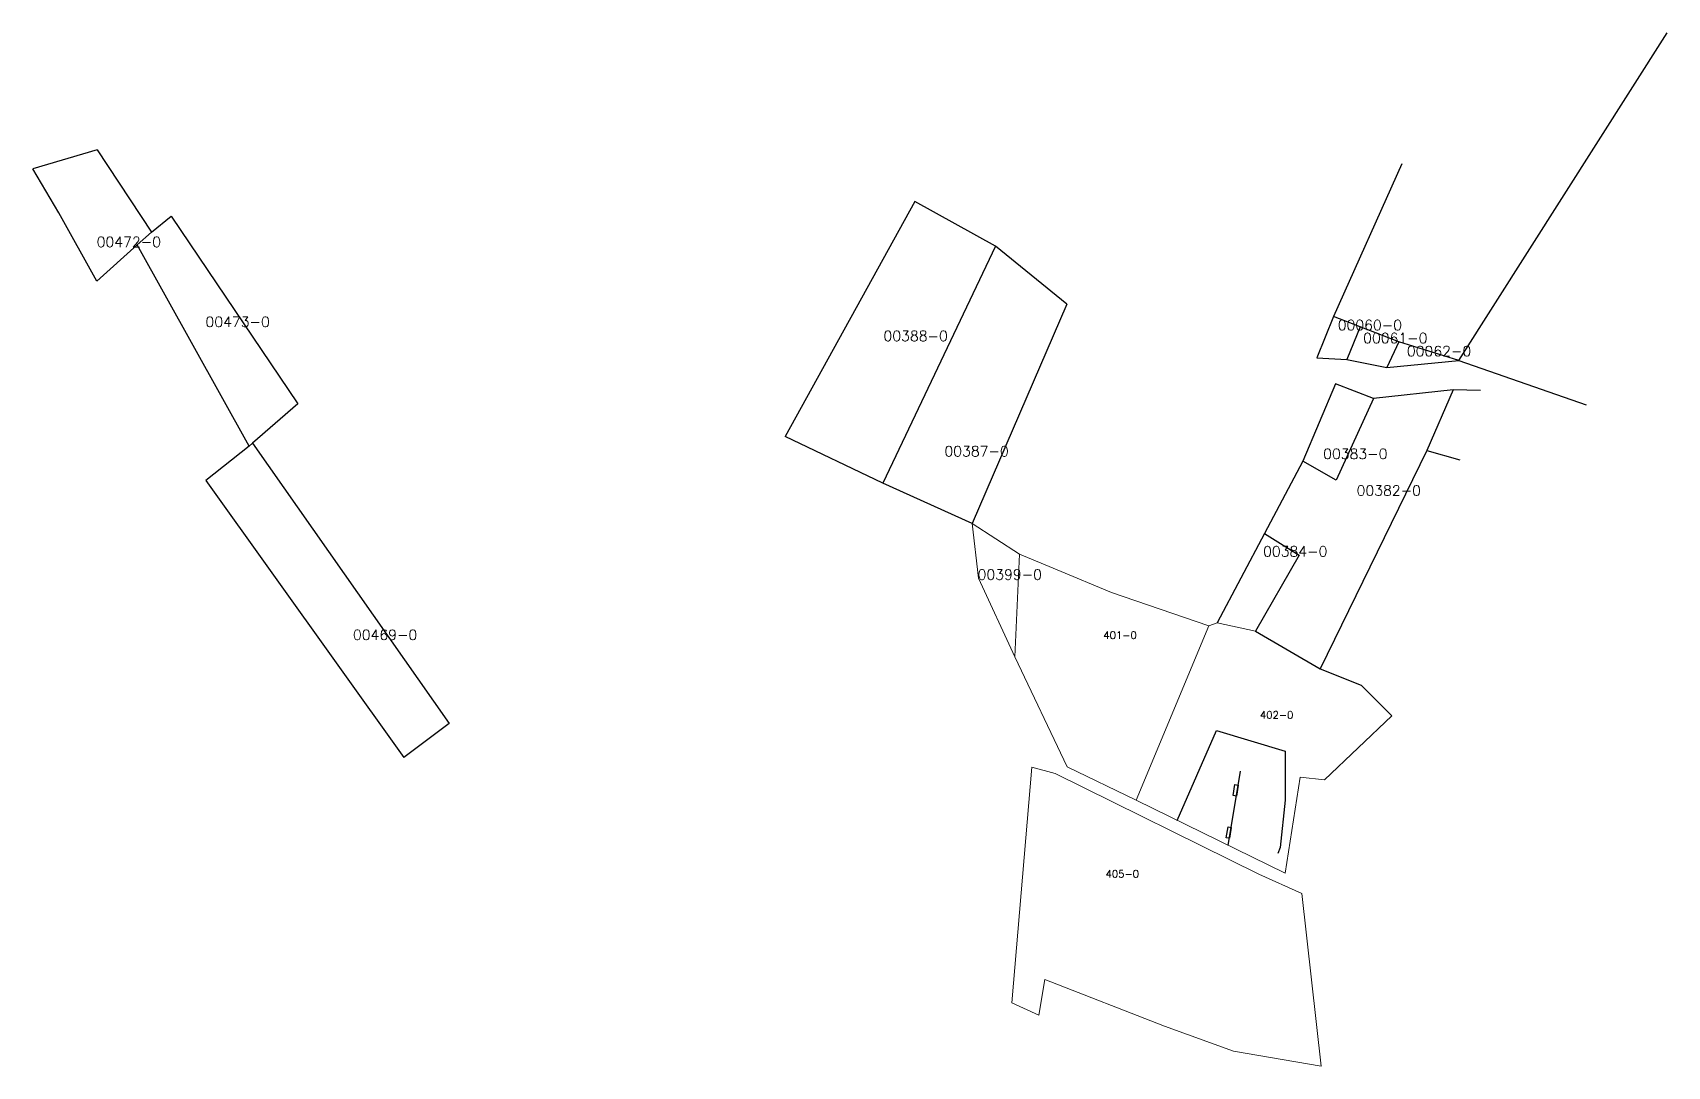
# Model space of a CAD drawing. Header units: metres. Extents: x 7518374 to 7519933, y 4693118 to 4693544.
# Drawn here: x 7518374 to 7518931, y 4693192 to 4693544 of the extents above.
import ezdxf

# ---------------------------------------------------------------- set-up
doc = ezdxf.new("R2010")
doc.units = ezdxf.units.M
for name, color, linetype in [('Muri', 5, 'Continuous'), ('ParcelBoundaryLine', 7, 'Continuous'), ('ParcelReferencePoint', 7, 'Continuous')]:
    doc.layers.add(name, color=color, linetype=linetype)
doc.layers.add('Nr-Baz', color=7, linetype='Continuous', lineweight=0)
doc.layers.add('Parcela Baze', color=7, linetype='Continuous', lineweight=0)
doc.styles.get("Standard").update_dxf_attribs({"font": 'simplex.shx'})

msp = doc.modelspace()

# ---------------------------------------------------------------- linework, layer by layer
at = {"layer": 'Muri', "flags": 128}
for points, elevation in [([(7518763.7, 4693275.57), (7518777.11, 4693306.12)], 601.62), ([(7518777.11, 4693306.12), (7518800.51, 4693299.14), (7518800.52, 4693288.32), (7518800.51, 4693282.49), (7518798.85, 4693266.35), (7518798, 4693264.29)], 600.64)]:
    msp.add_lwpolyline(points, dxfattribs=dict(at, elevation=elevation))
at = {"layer": 'Muri'}
msp.add_lwpolyline([(7518781.15, 4693267.03), (7518785.28, 4693292.36)], dxfattribs=at)
for points in [[(7518782.79, 4693284.03), (7518783.39, 4693287.72), (7518784.49, 4693287.54), (7518783.89, 4693283.85)], [(7518780.45, 4693269.66), (7518781.05, 4693273.35), (7518782.15, 4693273.17), (7518781.55, 4693269.48)]]:
    msp.add_lwpolyline(points, close=True, dxfattribs=at)
at = {"layer": 'Nr-Baz', "flags": 128}
msp.add_lwpolyline([(7518826.34, 4693321.6), (7518836.83, 4693311.15), (7518813.89, 4693289.32), (7518805.64, 4693290.32), (7518800.5, 4693257.55), (7518749.75, 4693282.4), (7518774.49, 4693341.78), (7518777.35, 4693342.78), (7518790.38, 4693340.04), (7518812.43, 4693327.12), (7518826.34, 4693321.6)], dxfattribs=at)
at = {"layer": 'Parcela Baze', "flags": 128}
for points in [[(7518710.1, 4693366.26), (7518708.48, 4693331.19), (7518696.12, 4693358.01), (7518693.96, 4693376.61), (7518710.1, 4693366.26)], [(7518774.49, 4693341.78), (7518749.75, 4693282.4), (7518726.27, 4693293.78), (7518708.48, 4693331.19), (7518710.1, 4693366.26), (7518722.91, 4693360.9), (7518741.34, 4693353.19), (7518774.49, 4693341.78)], [(7518826.34, 4693321.6), (7518836.83, 4693311.15), (7518813.89, 4693289.32), (7518805.64, 4693290.32), (7518800.5, 4693257.55), (7518749.75, 4693282.4), (7518774.49, 4693341.78), (7518777.35, 4693342.78), (7518790.38, 4693340.04), (7518812.43, 4693327.12), (7518826.34, 4693321.6)], [(7518707.42, 4693213.37), (7518714.26, 4693293.63), (7518722.22, 4693291.49), (7518791.5, 4693257.24), (7518806.22, 4693250.62), (7518812.73, 4693191.81), (7518782.88, 4693197.01), (7518759.46, 4693205.51), (7518718.63, 4693221.42), (7518716.64, 4693209.21), (7518707.42, 4693213.37)]]:
    msp.add_lwpolyline(points, dxfattribs=at)
at = {"layer": 'ParcelBoundaryLine'}
for points in [[(7518859.59, 4693432.1), (7518930.58, 4693543.78)], [(7518396.06, 4693503.88), (7518374.13, 4693497.39)], [(7518396.06, 4693503.88), (7518414.6, 4693475.81)], [(7518383.02, 4693482.49), (7518374.13, 4693497.39)], [(7518840.2, 4693499.12), (7518816.9, 4693447.16)], [(7518674.44, 4693486.32), (7518630.33, 4693406.3)], [(7518701.93, 4693471.12), (7518674.44, 4693486.32)], [(7518395.93, 4693459.14), (7518383.02, 4693482.49)], [(7518414.6, 4693475.81), (7518421.31, 4693481.25)], [(7518421.31, 4693481.25), (7518464.34, 4693417.37)], [(7518409.7, 4693471.49), (7518414.6, 4693475.81)], [(7518409.7, 4693471.49), (7518395.93, 4693459.14)], [(7518447.82, 4693403.01), (7518409.7, 4693471.49)], [(7518701.93, 4693471.12), (7518663.53, 4693390.41)], [(7518726.13, 4693451.3), (7518701.93, 4693471.12)], [(7518726.13, 4693451.3), (7518693.96, 4693376.61)], [(7518816.9, 4693447.16), (7518811.33, 4693433.11)], [(7518825.98, 4693443.64), (7518816.9, 4693447.16)], [(7518825.98, 4693443.64), (7518821.44, 4693432.49)], [(7518839.19, 4693438.48), (7518825.98, 4693443.64)], [(7518839.19, 4693438.48), (7518835.06, 4693429.81)], [(7518839.19, 4693438.48), (7518835.06, 4693429.81)], [(7518859.59, 4693432.1), (7518839.19, 4693438.48)], [(7518811.33, 4693433.11), (7518821.44, 4693432.49)], [(7518821.44, 4693432.49), (7518835.06, 4693429.81)], [(7518821.44, 4693432.49), (7518835.06, 4693429.81)], [(7518835.06, 4693429.81), (7518859.59, 4693432.1)], [(7518835.06, 4693429.81), (7518859.59, 4693432.1)], [(7518859.59, 4693432.1), (7518902.93, 4693417.01)], [(7518859.59, 4693432.1), (7518902.93, 4693417.01)], [(7518817.64, 4693424.16), (7518806.55, 4693397.92)], [(7518830.59, 4693419.21), (7518817.64, 4693424.16)], [(7518464.34, 4693417.37), (7518448.93, 4693403.98)], [(7518830.59, 4693419.21), (7518817.85, 4693391.44)], [(7518857.68, 4693422.21), (7518830.59, 4693419.21)], [(7518857.68, 4693422.21), (7518848.67, 4693401.46)], [(7518866.96, 4693421.96), (7518857.68, 4693422.21)], [(7518663.53, 4693390.41), (7518630.33, 4693406.3)], [(7518447.82, 4693403.01), (7518433.12, 4693391.27)], [(7518448.93, 4693403.98), (7518447.82, 4693403.01)], [(7518448.93, 4693403.98), (7518515.9, 4693308.52)], [(7518848.67, 4693401.46), (7518812.43, 4693327.12)], [(7518848.67, 4693401.46), (7518859.91, 4693398.36)], [(7518806.55, 4693397.92), (7518793.46, 4693373.25)], [(7518817.85, 4693391.44), (7518806.55, 4693397.92)], [(7518433.12, 4693391.27), (7518500.42, 4693296.94)], [(7518693.96, 4693376.61), (7518663.53, 4693390.41)], [(7518793.46, 4693373.25), (7518777.35, 4693342.78)], [(7518793.46, 4693373.25), (7518805.22, 4693365.89)], [(7518805.22, 4693365.89), (7518790.38, 4693340.04)], [(7518790.38, 4693340.04), (7518812.43, 4693327.12)], [(7518812.43, 4693327.12), (7518826.34, 4693321.6)], [(7518515.9, 4693308.52), (7518500.42, 4693296.94)]]:
    msp.add_lwpolyline(points, dxfattribs=at)

# ---------------------------------------------------------------- texts
at = {"layer": 'Nr-Baz'}
for s, p in [('401-0', (7518738.61, 4693337.37)), ('402-0', (7518791.93, 4693310.2)), ('405-0', (7518739.38, 4693256.08))]:
    msp.add_text(s, height=2.5, dxfattribs=at).set_placement(p)
at = {"layer": 'ParcelReferencePoint'}
for s, p in [('00472-0', (7518395.91, 4693470.78)), ('00473-0', (7518432.95, 4693443.57)), ('00060-0', (7518818.38, 4693442.48)), ('00388-0', (7518663.76, 4693438.77)), ('00061-0', (7518827.04, 4693438.03)), ('00062-0', (7518841.92, 4693433.59)), ('00387-0', (7518684.5, 4693399.51)), ('00383-0', (7518813.43, 4693398.62)), ('00382-0', (7518824.81, 4693386.13)), ('00384-0', (7518792.98, 4693365.4)), ('00399-0', (7518695.8, 4693357.51)), ('00469-0', (7518483.15, 4693336.99))]:
    msp.add_text(s, height=3.5, dxfattribs=at).set_placement(p)

doc.saveas('drawing.dxf')
